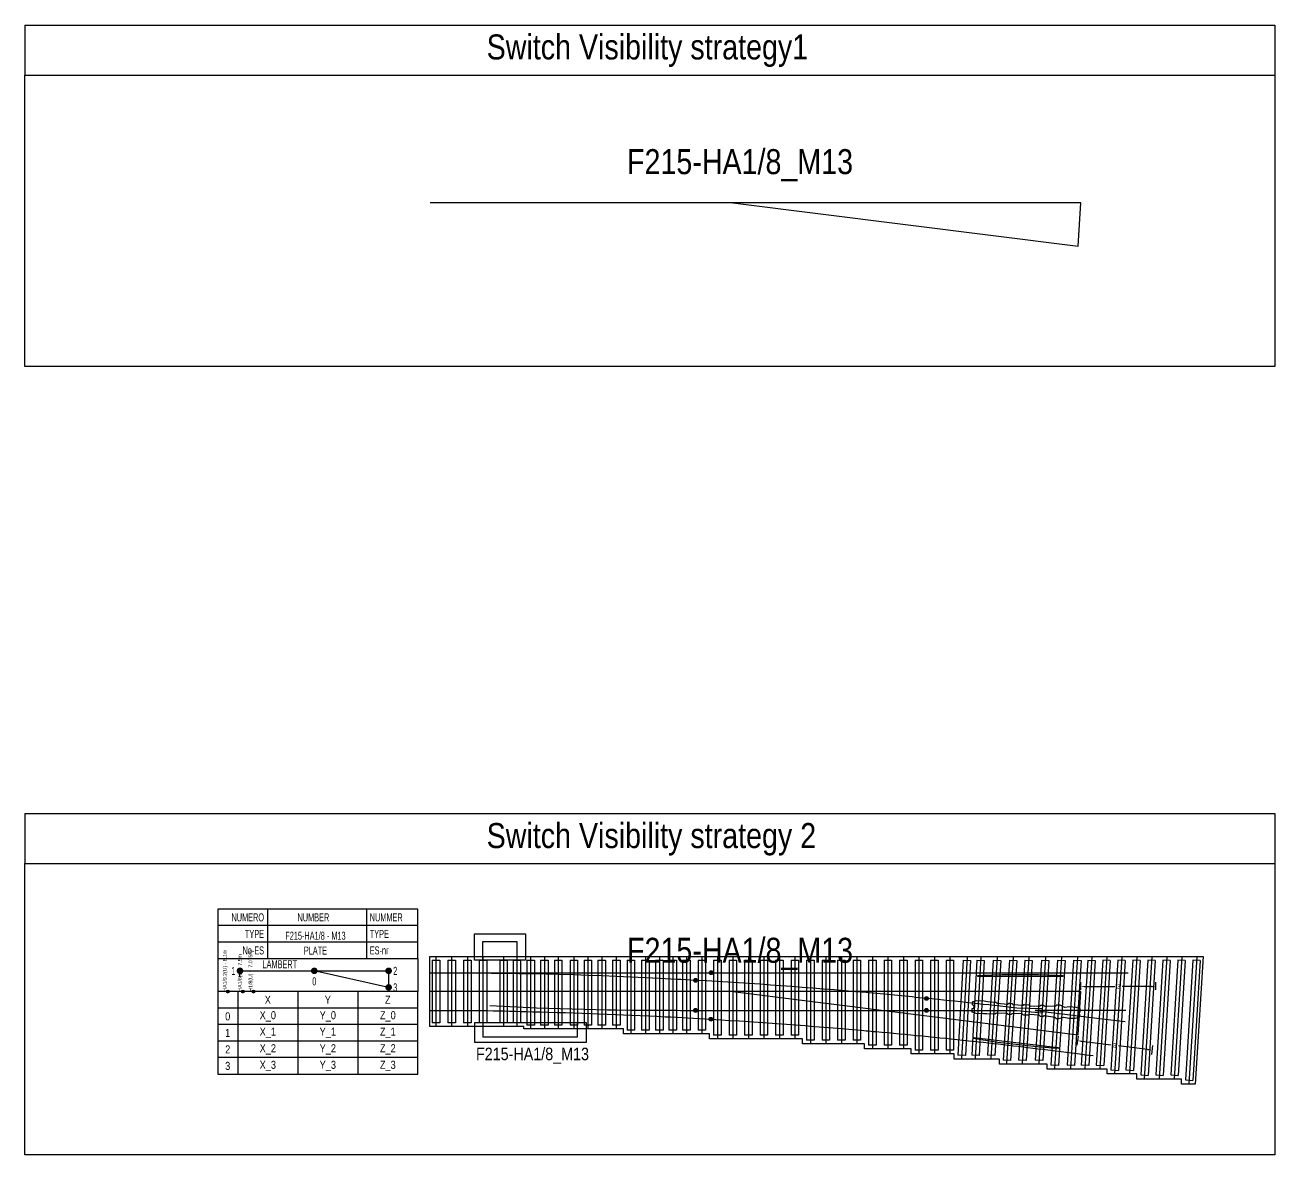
# Model space of a CAD drawing. Header units: metres. Extents: x -35 to 677, y 78 to 218.
# Drawn here: x 68.2 to 118.2, y 133.6 to 178.8 of the extents above; entities that cross this region are included whole.
import ezdxf
from ezdxf.enums import TextEntityAlignment as Align

# ---------------------------------------------------------------- set-up
doc = ezdxf.new("R2010")
doc.units = ezdxf.units.M
for name, color, linetype in [('3D-Switch Clearance', 2, 'Continuous'), ('3D-Switch Motor Mechanism Clearance', 4, 'Continuous'), ('ASSEMBLY-Aluminothermic Weld', 1, 'Continuous'), ('ASSEMBLY-Concrete Sleeper', 7, 'Continuous'), ('ASSEMBLY-Switch Detail', 7, 'Continuous'), ('ASSEMBLY-Switch Motor Mechanism', 2, 'Continuous'), ('ASSEMBLY-Switch Rails', 1, 'Continuous'), ('ASSEMBLY-text', 7, 'Continuous'), ('PLACEMENT-design aids', 7, 'Continuous'), ('PLACEMENT-placement details', 7, 'Continuous'), ('PLACEMENT-text', 7, 'Continuous'), ('PLACEMENT-Theoretical Switch Triangle New', 7, 'Continuous')]:
    doc.layers.add(name, color=color, linetype=linetype)
doc.layers.add('ASSEMBLY-Aluminothermic Weld-Attributes', color=6, linetype='Continuous', plot=False)
doc.layers.add('ASSEMBLY-Construction Lines', color=6, linetype='Continuous', plot=False)
doc.styles.add('ARIAL', font='ARIALN.TTF', dxfattribs={"height": 0.005})
doc.styles.add('ARIAL NARROW', font='ARIALN.TTF')
doc.styles.get("Standard").update_dxf_attribs({"font": 'arial.ttf'})
doc.dimstyles.get("Standard").update_dxf_attribs({"dimtxt": 0.18, "dimasz": 0.18, "dimexe": 0.18, "dimexo": 0.0625, "dimgap": 0.09, "dimtad": 0, "dimtih": 1, "dimtoh": 1, "dimdec": 4, "dimzin": 0, "dimdsep": 46, "dimtxsty": 'Standard', "dimcen": 0.09, "dimadec": 0, "dimazin": 0, "dimtfac": 1, "dimtdec": 4, "dimtofl": 0, "dimtmove": 0, "dimatfit": 3, "dimfxl": 1, "dimtolj": 1, "dimtzin": 0, "dimarcsym": 0})

# ---------------------------------------------------------------- blocks, each defined once
blk = doc.blocks.new('*U30')
at = {"layer": 'PLACEMENT-Theoretical Switch Triangle New'}
blk.add_lwpolyline([(0, 0), (13.817, -1.727), (13.925, 0), (-12.101, 0)], dxfattribs=at)
at = {"layer": 'PLACEMENT-text', "style": 'ARIAL NARROW'}
blk.add_text('F215-HA1/8_M13', height=1, dxfattribs=at).set_placement((-4.232, 1.149))
blk = doc.blocks.new('*U10')
at = {"layer": 'ASSEMBLY-Concrete Sleeper'}
for p, q in [((-150, 1250), (150, 1250)), ((-150, 1250), (-150, -1257)), ((150, 1250), (150, -1257)), ((150, -1257), (-150, -1257))]:
    blk.add_line(p, q, dxfattribs=at)
at = {"layer": 'ASSEMBLY-Construction Lines'}
blk.add_line((0, 1400), (0, -1407), dxfattribs=at)
blk = doc.blocks.new('*U9')
at = {"layer": 'ASSEMBLY-Concrete Sleeper'}
for p, q in [((-150, 1250), (150, 1250)), ((-150, 1250), (-150, -1350)), ((150, 1250), (150, -1350)), ((150, -1350), (-150, -1350))]:
    blk.add_line(p, q, dxfattribs=at)
at = {"layer": 'ASSEMBLY-Construction Lines'}
blk.add_line((0, 1400), (0, -1500), dxfattribs=at)
blk = doc.blocks.new('*U20')
at = {"layer": 'ASSEMBLY-Concrete Sleeper'}
for p, q in [((150, 3550), (-150, 3550)), ((-150, -1250), (-150, 3550)), ((150, -1250), (150, 3550)), ((-150, -1250), (150, -1250))]:
    blk.add_line(p, q, dxfattribs=at)
at = {"layer": 'ASSEMBLY-Construction Lines'}
blk.add_line((0, -1400), (0, 3700), dxfattribs=at)
blk = doc.blocks.new('*U11')
at = {"layer": 'ASSEMBLY-Concrete Sleeper'}
for p, q in [((-150, 1250), (150, 1250)), ((-150, 1250), (-150, -2550)), ((150, 1250), (150, -2550)), ((150, -2550), (-150, -2550))]:
    blk.add_line(p, q, dxfattribs=at)
at = {"layer": 'ASSEMBLY-Construction Lines'}
blk.add_line((0, 1400), (0, -2700), dxfattribs=at)
blk = doc.blocks.new('*U15')
at = {"layer": 'ASSEMBLY-Concrete Sleeper'}
for p, q in [((-150, 1250), (150, 1250)), ((-150, 1250), (-150, -2950)), ((150, 1250), (150, -2950)), ((150, -2950), (-150, -2950))]:
    blk.add_line(p, q, dxfattribs=at)
at = {"layer": 'ASSEMBLY-Construction Lines'}
blk.add_line((0, 1400), (0, -3100), dxfattribs=at)
blk = doc.blocks.new('*U4')
at = {"layer": 'ASSEMBLY-Concrete Sleeper'}
for p, q in [((-150, 1250), (150, 1250)), ((-150, 1250), (-150, -2350)), ((150, 1250), (150, -2350)), ((150, -2350), (-150, -2350))]:
    blk.add_line(p, q, dxfattribs=at)
at = {"layer": 'ASSEMBLY-Construction Lines'}
blk.add_line((0, 1400), (0, -2500), dxfattribs=at)
blk = doc.blocks.new('*U5')
at = {"layer": 'ASSEMBLY-Concrete Sleeper'}
for p, q in [((-150, 1250), (150, 1250)), ((-150, 1250), (-150, -1550)), ((150, 1250), (150, -1550)), ((150, -1550), (-150, -1550))]:
    blk.add_line(p, q, dxfattribs=at)
at = {"layer": 'ASSEMBLY-Construction Lines'}
blk.add_line((0, 1400), (0, -1700), dxfattribs=at)
blk = doc.blocks.new('*U6')
at = {"layer": 'ASSEMBLY-Concrete Sleeper'}
for p, q in [((-150, 1250), (150, 1250)), ((-150, 1250), (-150, -1750)), ((150, 1250), (150, -1750)), ((150, -1750), (-150, -1750))]:
    blk.add_line(p, q, dxfattribs=at)
at = {"layer": 'ASSEMBLY-Construction Lines'}
blk.add_line((0, 1400), (0, -1900), dxfattribs=at)
blk = doc.blocks.new('*U7')
at = {"layer": 'ASSEMBLY-Concrete Sleeper'}
for p, q in [((-150, 1250), (150, 1250)), ((-150, 1250), (-150, -1950)), ((150, 1250), (150, -1950)), ((150, -1950), (-150, -1950))]:
    blk.add_line(p, q, dxfattribs=at)
at = {"layer": 'ASSEMBLY-Construction Lines'}
blk.add_line((0, 1400), (0, -2100), dxfattribs=at)
blk = doc.blocks.new('*U8')
at = {"layer": 'ASSEMBLY-Concrete Sleeper'}
for p, q in [((-150, 1250), (150, 1250)), ((-150, 1250), (-150, -2150)), ((150, 1250), (150, -2150)), ((150, -2150), (-150, -2150))]:
    blk.add_line(p, q, dxfattribs=at)
at = {"layer": 'ASSEMBLY-Construction Lines'}
blk.add_line((0, 1400), (0, -2300), dxfattribs=at)
blk = doc.blocks.new('SYMBOL ALUMINOTHERMIC WELD')
at = {"layer": 'ASSEMBLY-Aluminothermic Weld'}
h = blk.add_hatch(color=256, dxfattribs=at)
h.dxf.hatch_style = 1
h.paths.add_polyline_path([(-75, 0, 1), (75, 0, 1)])
blk.add_circle((0, 0), 75, dxfattribs=at)
at = {"layer": 'ASSEMBLY-Aluminothermic Weld-Attributes', "flags": 2}
blk.add_attdef('BLOCK_VERSION', (0, 0), '', height=1, dxfattribs=at)
blk = doc.blocks.new('*U18')
at = {"layer": 'ASSEMBLY-Concrete Sleeper'}
for p, q in [((-150, 1250), (150, 1250)), ((-150, 1250), (-150, -2950)), ((150, 1250), (150, -2950)), ((150, -2950), (-150, -2950))]:
    blk.add_line(p, q, dxfattribs=at)
at = {"layer": 'ASSEMBLY-Construction Lines'}
blk.add_line((0, 1400), (0, -3100), dxfattribs=at)
blk = doc.blocks.new('*U12')
at = {"layer": 'ASSEMBLY-Concrete Sleeper'}
for p, q in [((-150, 1250), (150, 1250)), ((-150, 1250), (-150, -2750)), ((150, 1250), (150, -2750)), ((150, -2750), (-150, -2750))]:
    blk.add_line(p, q, dxfattribs=at)
at = {"layer": 'ASSEMBLY-Construction Lines'}
blk.add_line((0, 1400), (0, -2900), dxfattribs=at)
blk = doc.blocks.new('*U13')
at = {"layer": 'ASSEMBLY-Concrete Sleeper'}
for p, q in [((-150, 1250), (150, 1250)), ((-150, 1250), (-150, -2750)), ((150, 1250), (150, -2750)), ((150, -2750), (-150, -2750))]:
    blk.add_line(p, q, dxfattribs=at)
at = {"layer": 'ASSEMBLY-Construction Lines'}
blk.add_line((0, 1400), (0, -2900), dxfattribs=at)
blk = doc.blocks.new('*U19')
at = {"layer": 'ASSEMBLY-Concrete Sleeper'}
for p, q in [((150, 2950), (-150, 2950)), ((-150, -1250), (-150, 2950)), ((150, -1250), (150, 2950)), ((-150, -1250), (150, -1250))]:
    blk.add_line(p, q, dxfattribs=at)
at = {"layer": 'ASSEMBLY-Construction Lines'}
blk.add_line((0, -1400), (0, 3100), dxfattribs=at)
blk = doc.blocks.new('*U16')
at = {"layer": 'ASSEMBLY-Concrete Sleeper'}
for p, q in [((150, 3150), (-150, 3150)), ((-150, -1250), (-150, 3150)), ((150, -1250), (150, 3150)), ((-150, -1250), (150, -1250))]:
    blk.add_line(p, q, dxfattribs=at)
at = {"layer": 'ASSEMBLY-Construction Lines'}
blk.add_line((0, -1400), (0, 3300), dxfattribs=at)
blk = doc.blocks.new('*U17')
at = {"layer": 'ASSEMBLY-Concrete Sleeper'}
for p, q in [((150, 3150), (-150, 3150)), ((-150, -1250), (-150, 3150)), ((150, -1250), (150, 3150)), ((-150, -1250), (150, -1250))]:
    blk.add_line(p, q, dxfattribs=at)
at = {"layer": 'ASSEMBLY-Construction Lines'}
blk.add_line((0, -1400), (0, 3300), dxfattribs=at)
blk = doc.blocks.new('*U14')
at = {"layer": 'ASSEMBLY-Concrete Sleeper'}
for p, q in [((150, 3350), (-150, 3350)), ((-150, -1250), (-150, 3350)), ((150, -1250), (150, 3350)), ((-150, -1250), (150, -1250))]:
    blk.add_line(p, q, dxfattribs=at)
at = {"layer": 'ASSEMBLY-Construction Lines'}
blk.add_line((0, -1400), (0, 3500), dxfattribs=at)
blk = doc.blocks.new('*D33')
at = {"layer": 'Defpoints', "color": 0, "transparency": 16777216}
for p in [(16.925, 0.196), (13.925, 0), (16.925, 0)]:
    blk.add_point(p, dxfattribs=at)
at = {"layer": 'PLACEMENT-design aids', "color": 0, "lineweight": -2, "transparency": 16777216}
for p, q in [((13.925, 0.062), (13.925, 0.376)), ((14.105, 0.196), (15.276, 0.196)), ((16.745, 0.196), (15.574, 0.196)), ((16.925, 0.062), (16.925, 0.376))]:
    blk.add_line(p, q, dxfattribs=at)
at = {"layer": 'PLACEMENT-design aids', "color": 0, "transparency": 16777216}
for points in [[(14.105, 0.226), (14.105, 0.166), (13.925, 0.196)], [(16.745, 0.226), (16.745, 0.166), (16.925, 0.196)]]:
    blk.add_solid(points, dxfattribs=at)
at = {"layer": 'PLACEMENT-design aids', "color": 0, "transparency": 16777216, "insert": (15.425, 0.196), "char_height": 0.18, "attachment_point": 5}
blk.add_mtext('\\A1;3', dxfattribs=at)
blk = doc.blocks.new('*D34')
at = {"layer": 'Defpoints', "color": 0, "transparency": 16777216}
for p in [(13.818, -1.727), (16.765, -2.341), (16.795, -2.099)]:
    blk.add_point(p, dxfattribs=at)
at = {"layer": 'PLACEMENT-design aids', "color": 0, "lineweight": -2, "transparency": 16777216}
for p, q in [((13.81, -1.789), (13.765, -2.147)), ((13.966, -1.991), (15.128, -2.136)), ((16.586, -2.318), (15.424, -2.173)), ((16.787, -2.161), (16.742, -2.519))]:
    blk.add_line(p, q, dxfattribs=at)
at = {"layer": 'PLACEMENT-design aids', "color": 0, "transparency": 16777216}
for points in [[(13.97, -1.961), (13.963, -2.021), (13.788, -1.969)], [(16.59, -2.289), (16.582, -2.348), (16.765, -2.341)]]:
    blk.add_solid(points, dxfattribs=at)
at = {"layer": 'PLACEMENT-design aids', "color": 0, "transparency": 16777216, "insert": (15.276, -2.155), "char_height": 0.18, "attachment_point": 5, "rotation": 352.875}
blk.add_mtext('\\A1;3', dxfattribs=at)
blk = doc.blocks.new('Switch Visibility strategy 2')
blk.add_lwpolyline([(0, 0), (13.817, -1.727), (13.925, 0), (-12.101, 0)])
at = {"layer": '3D-Switch Clearance'}
blk.add_lwpolyline([(18.81, 1.403), (18.492, -3.706), (17.951, -3.706), (17.951, -3.506), (16.164, -3.506), (16.164, -3.288), (14.976, -3.288), (14.976, -3.107), (12.576, -3.107), (12.576, -2.907), (10.662, -2.907), (10.662, -2.708), (8.855, -2.708), (8.855, -2.497), (7.131, -2.497), (7.131, -2.297), (5.271, -2.297), (5.271, -2.097), (2.791, -2.097), (2.791, -1.897), (-0.929, -1.897), (-0.929, -1.697), (-4.372, -1.697), (-4.372, -1.497), (-8.362, -1.497), (-8.362, -1.404), (-12.123, -1.404), (-12.123, 1.403)], close=True, dxfattribs=at)
at = {"layer": '3D-Switch Motor Mechanism Clearance'}
for points in [[(-10.34, 1.253), (-10.34, 2.304), (-8.29, 2.304), (-8.29, 1.253)], [(-10.338, -1.254), (-10.338, -2.031), (-5.848, -2.031), (-5.848, -1.254)]]:
    blk.add_lwpolyline(points, close=True, dxfattribs=at)
at = {"layer": 'ASSEMBLY-Switch Detail', "linetype": 'Continuous'}
for points in [[(13.197, 0.598), (9.797, 0.598), (9.797, 0.638), (10.022, 0.653), (10.772, 0.678), (12.222, 0.678), (12.972, 0.653), (13.197, 0.638)], [(9.641, -1.837), (13.018, -2.237), (13.013, -2.277), (12.788, -2.265), (12.04, -2.202), (10.6, -2.032), (9.858, -1.919), (9.636, -1.877)]]:
    blk.add_lwpolyline(points, close=True, dxfattribs=at)
at = {"layer": 'ASSEMBLY-Switch Detail'}
blk.add_lwpolyline([(9.601, -0.398), (9.761, -0.356), (10.049, -0.377), (10.183, -0.392), (10.51, -0.423), (10.525, -0.427), (10.538, -0.437), (10.543, -0.445), (10.549, -0.454), (10.558, -0.463), (10.576, -0.468), (10.987, -0.503), (11.003, -0.501), (11.017, -0.493), (11.023, -0.486), (11.032, -0.477), (11.043, -0.471), (11.058, -0.469), (11.148, -0.474), (11.161, -0.477), (11.171, -0.484), (11.171, -0.484), (11.176, -0.489), (11.182, -0.497), (11.19, -0.509), (11.203, -0.517), (11.215, -0.52), (11.591, -0.549), (11.609, -0.546), (11.62, -0.539), (11.627, -0.532), (11.638, -0.522), (11.649, -0.516), (11.663, -0.515), (11.822, -0.525), (11.839, -0.53), (11.849, -0.538), (11.855, -0.546), (11.864, -0.557), (11.876, -0.564), (11.889, -0.566), (12.266, -0.58), (12.285, -0.576), (12.296, -0.569), (12.302, -0.561), (12.31, -0.552), (12.321, -0.545), (12.338, -0.542), (12.428, -0.548), (12.443, -0.552), (12.452, -0.558), (12.459, -0.567), (12.467, -0.576), (12.478, -0.583), (12.495, -0.586), (12.909, -0.572), (12.928, -0.566), (12.936, -0.56), (12.943, -0.551), (12.952, -0.54), (12.964, -0.532), (12.981, -0.53), (13.079, -0.536), (13.241, -0.614), (13.255, -0.619), (13.27, -0.619), (13.475, -0.599), (13.724, -0.624), (13.878, -0.683), (13.878, -0.823), (13.849, -0.836), (13.837, -0.861), (13.846, -0.89), (13.873, -0.904), (13.855, -1.043), (13.696, -1.083), (13.445, -1.077), (13.244, -1.032), (13.228, -1.03), (13.215, -1.033), (13.044, -1.091), (12.947, -1.085), (12.929, -1.079), (12.919, -1.071), (12.912, -1.059), (12.906, -1.049), (12.894, -1.039), (12.881, -1.034), (12.47, -0.97), (12.452, -0.971), (12.439, -0.978), (12.433, -0.984), (12.424, -0.992), (12.414, -0.997), (12.402, -0.998), (12.31, -0.993), (12.294, -0.988), (12.283, -0.979), (12.276, -0.97), (12.269, -0.959), (12.256, -0.95), (12.244, -0.947), (11.867, -0.916), (11.852, -0.918), (11.839, -0.925), (11.831, -0.933), (11.824, -0.941), (11.808, -0.949), (11.796, -0.95), (11.636, -0.94), (11.636, -0.94), (11.636, -0.94), (11.617, -0.934), (11.603, -0.919), (11.59, -0.905), (11.57, -0.898), (11.191, -0.883), (11.176, -0.886), (11.166, -0.892), (11.157, -0.902), (11.149, -0.911), (11.137, -0.918), (11.12, -0.921), (11.031, -0.915), (11.019, -0.912), (11.006, -0.905), (10.998, -0.894), (10.992, -0.886), (10.978, -0.876), (10.964, -0.873), (10.551, -0.861), (10.535, -0.864), (10.525, -0.871), (10.516, -0.88), (10.509, -0.889), (10.498, -0.896), (10.481, -0.9), (10.156, -0.893), (10.021, -0.893), (9.733, -0.882), (9.733, -0.882), (9.578, -0.823), (9.578, -0.683), (9.622, -0.669), (9.652, -0.614), (9.628, -0.556), (9.586, -0.537)], close=True, dxfattribs=at)
at = {"layer": 'ASSEMBLY-Switch Motor Mechanism', "ltscale": 0.02}
for points in [[(-9.994, 1.253), (-9.994, 2.004), (-8.638, 2.004), (-8.638, 1.253)], [(-9.994, -1.254), (-9.994, -1.805), (-6.208, -1.805), (-6.208, -1.254)]]:
    blk.add_lwpolyline(points, close=True, dxfattribs=at)
at = {"layer": 'ASSEMBLY-Switch Rails'}
for points in [[(-12.101, 0.753), (15.818, 0.754)], [(-9.716, -0.562), (-7.848, -0.646), (-5.007, -0.726), (-4.663, -0.735), (-4.081, -0.745), (-3.5, -0.751), (-3.158, -0.751), (-2.706, -0.751), (-2.263, -0.751), (-2.088, -0.754), (-1.478, -0.754), (7.75, -0.754), (11.358, -0.754), (12.364, -0.849)], [(12.095, -0.753), (14.34, -1.033), (14.672, -1.074), (15.697, -1.202)], [(15.725, -0.754), (12.095, -0.753)]]:
    blk.add_lwpolyline(points, dxfattribs=at)
for points in [[(12.374, -0.69), (11.365, -0.667, 0.004226), (7.75, -0.275, 0.002211), (5.457, -0.056), (5.331, -0.045, 0.008457), (-1.483, 0.447), (-1.494, 0.448), (-2.085, 0.48), (-2.26, 0.487), (-2.937, 0.522), (-3.5, 0.549), (-4.663, 0.601), (-5.244, 0.624), (-5.801, 0.645), (-6.358, 0.665), (-6.989, 0.685), (-7.472, 0.7), (-9.659, 0.717)], [(-12.101, -0.755), (-11.337, -0.756), (-9.809, -0.76, 0.000007), (-8.019, -0.805, -0.006221), (-2.708, -1.006, -0.002133), (-0.888, -1.107), (-0.865, -1.109, -0.00756), (5.143, -1.549), (5.333, -1.566, -0.000465), (5.729, -1.602, -0.003854), (9.431, -1.965, -0.003841), (12.595, -2.334), (13.771, -2.481), (14.246, -2.54), (14.412, -2.561)]]:
    blk.add_lwpolyline(points, format="xyb", dxfattribs=at)
at = {"layer": 'PLACEMENT-design aids', "color": 3}
for points in [[(-20.201, -0.06), (-20.201, 0.06)], [(-20.261, 0), (-20.141, 0)]]:
    blk.add_lwpolyline(points, dxfattribs=at)
at = {"layer": 'PLACEMENT-design aids', "color": 1}
for points in [[(-19.601, -0.06), (-19.601, 0.06)], [(-19.661, 0), (-19.541, 0)]]:
    blk.add_lwpolyline(points, dxfattribs=at)
at = {"layer": 'PLACEMENT-design aids', "color": 5}
for points in [[(-19.176, -0.06), (-19.176, 0.06)], [(-19.236, 0), (-19.116, 0)]]:
    blk.add_lwpolyline(points, dxfattribs=at)
at = {"layer": 'PLACEMENT-design aids', "color": 3}
blk.add_circle((-20.201, 0), 0.05, dxfattribs=at)
at = {"layer": 'PLACEMENT-design aids', "color": 1}
blk.add_circle((-19.601, 0), 0.05, dxfattribs=at)
at = {"layer": 'PLACEMENT-design aids', "color": 5}
blk.add_circle((-19.176, 0), 0.05, dxfattribs=at)
at = {"layer": 'PLACEMENT-placement details'}
for p, q in [((-18.619, 3.297), (-18.619, 1.315)), ((-14.656, 3.297), (-14.656, 1.315)), ((-12.601, 2.636), (-20.601, 2.636)), ((-12.601, 1.976), (-20.601, 1.976)), ((-20.601, 1.315), (-20.601, 0)), ((-12.601, 1.315), (-12.601, 0)), ((-12.601, 0), (-20.601, 0)), ((-12.601, 0), (-20.601, 0)), ((-19.801, 0), (-19.801, -3.303)), ((-17.401, 0), (-17.401, -3.303)), ((-15.001, 0), (-15.001, -3.303)), ((-12.601, -0.661), (-20.601, -0.661)), ((-12.601, -1.321), (-20.601, -1.321)), ((-12.601, -1.982), (-20.601, -1.982)), ((-12.601, -2.643), (-20.601, -2.643))]:
    blk.add_line(p, q, dxfattribs=at)
for points in [[(-20.601, 1.315), (-12.601, 1.315), (-12.601, 3.297), (-20.601, 3.297)], [(-20.601, -3.303), (-12.601, -3.303), (-12.601, 0), (-20.601, 0)]]:
    blk.add_lwpolyline(points, close=True, dxfattribs=at)
at = {"layer": 'PLACEMENT-placement details', "const_width": 0.132}
for points in [[(-19.78, 0.827, -1), (-19.648, 0.827, -1)], [(-16.808, 0.827, -1), (-16.676, 0.827, -1)], [(-13.835, 0.827, -1), (-13.703, 0.827, -1)], [(-13.835, 0.166, -1), (-13.703, 0.166, -1)]]:
    blk.add_lwpolyline(points, format="xyb", close=True, dxfattribs=at)
at = {"layer": 'PLACEMENT-placement details'}
blk.add_lwpolyline([(-19.714, 0.583), (-19.714, 0.827), (-13.769, 0.827), (-13.769, 0.166), (-16.742, 0.827)], dxfattribs=at)
at = {"layer": 'ASSEMBLY-Aluminothermic Weld', "xscale": 0.001, "yscale": 0.001, "zscale": 0.001}
for name, p in [('*U10', (-11.874, 0.003)), ('*U10', (-11.247, 0.003)), ('*U10', (-10.62, 0.003)), ('*U10', (-9.994, 0.003)), ('*U10', (-9.174, 0.003)), ('*U10', (-8.638, 0.003)), ('*U9', (-8.088, 0.003)), ('*U9', (-7.539, 0.003)), ('*U9', (-6.989, 0.003)), ('*U9', (-6.358, 0.003)), ('*U9', (-5.801, 0.003)), ('*U9', (-5.245, 0.003)), ('*U9', (-4.663, 0.003)), ('*U5', (-4.081, 0.003)), ('*U5', (-3.5, 0.003)), ('*U5', (-2.937, 0.003)), ('*U5', (-2.405, 0.003)), ('*U5', (-1.86, 0.003)), ('*U5', (-1.24, 0.003)), ('*U6', (-0.62, 0.003)), ('*U6', (0, 0.003)), ('*U6', (0.62, 0.003)), ('*U6', (1.24, 0.003)), ('*U6', (1.86, 0.003)), ('*U6', (2.48, 0.003)), ('*U7', (3.1, 0.003)), ('*U7', (3.72, 0.003)), ('*U7', (4.34, 0.003)), ('*U7', (4.96, 0.003)), ('*U8', (5.58, 0.003)), ('*U8', (6.2, 0.003)), ('*U8', (6.82, 0.003)), ('*U4', (7.44, 0.003)), ('*U4', (8.06, 0.003)), ('*U4', (8.68, 0.003)), ('SYMBOL ALUMINOTHERMIC WELD', (-1.495, 0.448)), ('SYMBOL ALUMINOTHERMIC WELD', (-0.87, 0.753)), ('SYMBOL ALUMINOTHERMIC WELD', (7.75, -0.275)), ('SYMBOL ALUMINOTHERMIC WELD', (-1.49, -0.754)), ('SYMBOL ALUMINOTHERMIC WELD', (7.75, -0.754)), ('SYMBOL ALUMINOTHERMIC WELD', (-0.877, -1.108))]:
    blk.add_blockref(name, p, dxfattribs=at)
for name, p, rotation in [('*U11', (9.292, -0.003), 356.900694), ('*U11', (9.842, -0.003), 356.900694), ('*U11', (10.49, -0.003), 356.4375000000001), ('*U12', (11.132, -0.003), 356.4375000000001), ('*U12', (11.749, -0.003), 356.4375000000001), ('*U13', (12.417, -0.003), 356.4375000000001), ('*U18', (13.059, -0.003), 356.4375000000001), ('*U18', (13.701, -0.003), 356.4375000000001), ('*U15', (14.271, -0.003), 356.4375000000001), ('*U19', (14.871, -0.003), 176.4375000001575), ('*U16', (15.471, -0.003), 176.437500000259), ('*U17', (16.071, -0.003), 176.4375), ('*U14', (16.671, -0.003), 176.4375000002589), ('*U14', (17.271, -0.003), 176.4375000001012), ('*U14', (17.871, -0.003), 176.4375), ('*U20', (18.471, -0.003), 176.4375000001012)]:
    blk.add_blockref(name, p, dxfattribs=dict(at, rotation=rotation))
at = {"layer": 'ASSEMBLY-text', "style": 'ARIAL NARROW'}
blk.add_text('F215-HA1/8_M13', height=0.5, dxfattribs=at).set_placement((-10.274, -2.745))
at = {"layer": 'PLACEMENT-design aids', "color": 3, "style": 'ARIAL NARROW'}
blk.add_text('HA1/9.2(U) - 8.1m', height=0.15, rotation=90, dxfattribs=at).set_placement((-20.201, 0), align=Align.BOTTOM_LEFT)
at = {"layer": 'PLACEMENT-design aids', "color": 1, "style": 'ARIAL NARROW'}
blk.add_text('HA1/8(U) - 7.5m', height=0.15, rotation=90, dxfattribs=at).set_placement((-19.601, 0), align=Align.BOTTOM_LEFT)
at = {"layer": 'PLACEMENT-design aids', "color": 5, "style": 'ARIAL NARROW'}
blk.add_text('H1/8(U) -  7.075m', height=0.15, rotation=90, dxfattribs=at).set_placement((-19.176, 0), align=Align.BOTTOM_LEFT)
at = {"layer": 'PLACEMENT-placement details', "style": 'ARIAL', "width": 0.8}
for s, p in [('NUMERO', (-18.751, 2.966)), ('TYPE', (-18.751, 2.306)), ('No-ES', (-18.751, 1.645))]:
    blk.add_text(s, height=0.32, dxfattribs=at).set_placement(p, align=Align.MIDDLE_RIGHT)
for s, p in [('NUMBER', (-17.414, 2.966)), ('NUMMER', (-14.524, 2.966)), ('TYPE', (-14.524, 2.306)), ('ES-nr', (-14.524, 1.645))]:
    blk.add_text(s, height=0.32, dxfattribs=at).set_placement(p, align=Align.MIDDLE_LEFT)
for s, p in [('F215-HA1/8 - M13', (-16.696, 2.239)), ('PLATE', (-16.696, 1.639)), ('1', (-19.979, 0.827)), ('0', (-16.742, 0.408)), ('2', (-13.505, 0.827)), ('3', (-13.505, 0.166))]:
    blk.add_text(s, height=0.32, rotation=360, dxfattribs=at).set_placement(p, align=Align.MIDDLE)
blk.add_text('LAMBERT', height=0.32, dxfattribs=at).set_placement((-18.121, 1.091), align=Align.MIDDLE)
at = {"layer": 'PLACEMENT-placement details', "style": 'ARIAL'}
for s, p in [('X', (-18.601, -0.33)), ('Y', (-16.201, -0.33)), ('Z', (-13.801, -0.33)), ('0', (-20.205, -0.991)), ('X_0', (-18.601, -0.991)), ('Y_0', (-16.201, -0.991)), ('Z_0', (-13.801, -0.991)), ('1', (-20.205, -1.652)), ('X_1', (-18.601, -1.652)), ('Y_1', (-16.201, -1.652)), ('Z_1', (-13.801, -1.652)), ('2', (-20.205, -2.312)), ('X_2', (-18.601, -2.312)), ('Y_2', (-16.201, -2.312)), ('Z_2', (-13.801, -2.312)), ('3', (-20.205, -2.973)), ('X_3', (-18.601, -2.973)), ('Y_3', (-16.201, -2.973)), ('Z_3', (-13.801, -2.973))]:
    blk.add_text(s, height=0.32, dxfattribs=at).set_placement(p, align=Align.MIDDLE)
at = {"layer": 'PLACEMENT-text', "style": 'ARIAL NARROW'}
blk.add_text('F215-HA1/8_M13', height=1, dxfattribs=at).set_placement((-4.231, 1.149))
at = {"layer": 'PLACEMENT-design aids'}
dim = blk.add_linear_dim(base=(16.925, 0.196), p1=(13.925, 0), p2=(16.925, 0), dimstyle='Standard', override={"dimdec": 0}, dxfattribs=at)
dim.commit()
dim.dimension.update_dxf_attribs({"geometry": '*D33', "text_midpoint": (15.425, 0.196)})
dim = blk.add_aligned_dim(p1=(13.818, -1.727), p2=(16.795, -2.099), distance=-0.243, dimstyle='Standard', override={"dimtih": 0, "dimdec": 0}, dxfattribs=at)
dim.commit()
dim.dimension.update_dxf_attribs({"geometry": '*D34', "text_midpoint": (15.276, -2.155)})

msp = doc.modelspace()

# ---------------------------------------------------------------- linework, layer by layer
for p, q in [((68.21, 178.83), (118.21, 178.83)), ((68.21, 178.83), (68.21, 176.83)), ((118.21, 178.83), (118.21, 176.83)), ((68.21, 165.179), (68.21, 176.83)), ((68.21, 176.83), (118.21, 176.83)), ((118.21, 176.83), (118.21, 165.179)), ((118.21, 165.179), (68.21, 165.179)), ((68.21, 147.29), (118.21, 147.29)), ((68.21, 147.29), (68.21, 145.29)), ((118.21, 147.29), (118.21, 145.29)), ((68.21, 133.639), (68.21, 145.29)), ((68.21, 145.29), (118.21, 145.29)), ((118.21, 145.29), (118.21, 133.639)), ((118.21, 133.639), (68.21, 133.639))]:
    msp.add_line(p, q)

# ---------------------------------------------------------------- block references
msp.add_blockref('*U30', (96.524, 171.716))
at = {"layer": 'PLACEMENT-Theoretical Switch Triangle New'}
msp.add_blockref('Switch Visibility strategy 2', (96.524, 140.176), dxfattribs=at)

# ---------------------------------------------------------------- texts
at = {"style": 'ARIAL NARROW'}
for s, p in [('Switch Visibility strategy1', (86.677, 177.453)), ('Switch Visibility strategy 2', (86.677, 145.914))]:
    msp.add_text(s, height=1, dxfattribs=at).set_placement(p)

doc.saveas('drawing.dxf')
